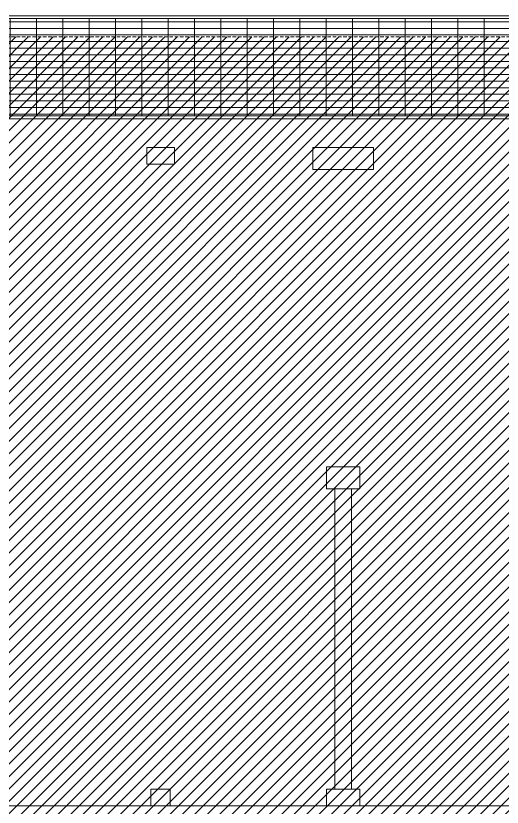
# Model space of a CAD drawing. Header units: millimetres. Extents: x 8265 to 78888, y 1905 to 34251.
# Drawn here: x 41515 to 42395, y 29681 to 31112 of the extents above; entities that cross this region are included whole.
import ezdxf

# ---------------------------------------------------------------- set-up
doc = ezdxf.new("R2010")
doc.units = ezdxf.units.MM
doc.linetypes.add('HIDDEN', pattern=[9.525, 6.35, -3.175])
for name, color, linetype, lineweight in [('410_STRUTTURE_001-AM_0', 7, 'Continuous', 0), ('420_MURATURE_001-AM_0', 4, 'Continuous', 0), ('443_GRIGLIE_AERAZIONE_001-AM_0', 6, 'Continuous', 0), ('454_PROIEZIONI_001-AM_0', 61, 'HIDDEN', 0), ('490_CAMPITURE_001-AM_0', 9, 'Continuous', 0)]:
    doc.layers.add(name, color=color, linetype=linetype, lineweight=lineweight)

msp = doc.modelspace()

# ---------------------------------------------------------------- hatches: boundary and pattern name
at = {"layer": '443_GRIGLIE_AERAZIONE_001-AM_0'}
h = msp.add_hatch(dxfattribs=at)
h.set_pattern_fill('GRATE', color=253, scale=15, style=0)
h.set_pattern_definition([(0, (35456.603, 18313.833), (0, 11.90625), []), (90, (35456.603, 18313.833), (-47.625, 3e-15), [])])
h.paths.add_polyline_path([(41493.2, 31107), (41493.2, 30931), (42721.2, 30931), (42721.2, 31107)])
at = {"layer": '490_CAMPITURE_001-AM_0'}
h = msp.add_hatch(dxfattribs=at)
h.set_pattern_fill('ANSI31', color=256, scale=5, style=0)
h.set_pattern_definition([(45, (40217.233, 29483.987), (-11.22532, 11.22532), [])])
h.paths.add_polyline_path([(43997.2, 30894), (43907.2, 30894), (43907.2, 31074), (40307.2, 31074), (40307.2, 30894), (40217.2, 30894), (40217.2, 29664), (40307.2, 29664), (40307.2, 29484), (43907.2, 29484), (43907.2, 29664), (43997.2, 29664)])

# ---------------------------------------------------------------- linework, layer by layer
at = {"layer": '410_STRUTTURE_001-AM_0'}
for points in [[(41752.2, 30874), (41802.2, 30874), (41802.2, 30844), (41752.2, 30844)], [(42052.2, 30874), (42162.2, 30874), (42162.2, 30834), (42052.2, 30834)], [(42077.2, 30297), (42137.2, 30297), (42137.2, 30257), (42077.2, 30257)], [(41759.7, 29714), (41794.7, 29714), (41794.7, 29684), (41759.7, 29684)], [(42077.2, 29714), (42137.2, 29714), (42137.2, 29684), (42077.2, 29684)]]:
    msp.add_lwpolyline(points, close=True, dxfattribs=at)
at = {"layer": '420_MURATURE_001-AM_0'}
for p, q in [((42092.2, 30257), (42092.2, 29714)), ((42122.2, 30257), (42122.2, 29714))]:
    msp.add_line(p, q, dxfattribs=at)
at = {"layer": '443_GRIGLIE_AERAZIONE_001-AM_0'}
for points in [[(41488.2, 31112), (41488.2, 30926), (42726.2, 30926), (42726.2, 31112)], [(41493.2, 31107), (41493.2, 30931), (42721.2, 30931), (42721.2, 31107)], [(44002.3, 29684), (44002.3, 29383), (39812.2, 29383.9), (39812.2, 29684)]]:
    msp.add_lwpolyline(points, close=True, dxfattribs=at)
at = {"layer": '454_PROIEZIONI_001-AM_0'}
msp.add_lwpolyline([(40307.2, 31074), (43907.2, 31074), (43907.2, 31074), (43907.2, 31074), (43907.2, 31074), (43907.2, 31074), (43907.2, 30894), (43997.2, 30894), (43997.2, 29664), (43907.2, 29664), (43907.2, 29484), (40307.2, 29484), (40307.2, 29664), (40217.2, 29664), (40217.2, 30894), (40307.2, 30894), (40307.2, 31074), (40307.2, 31074), (40307.2, 31074), (40307.2, 31074)], close=True, dxfattribs=at)

doc.saveas('drawing.dxf')
